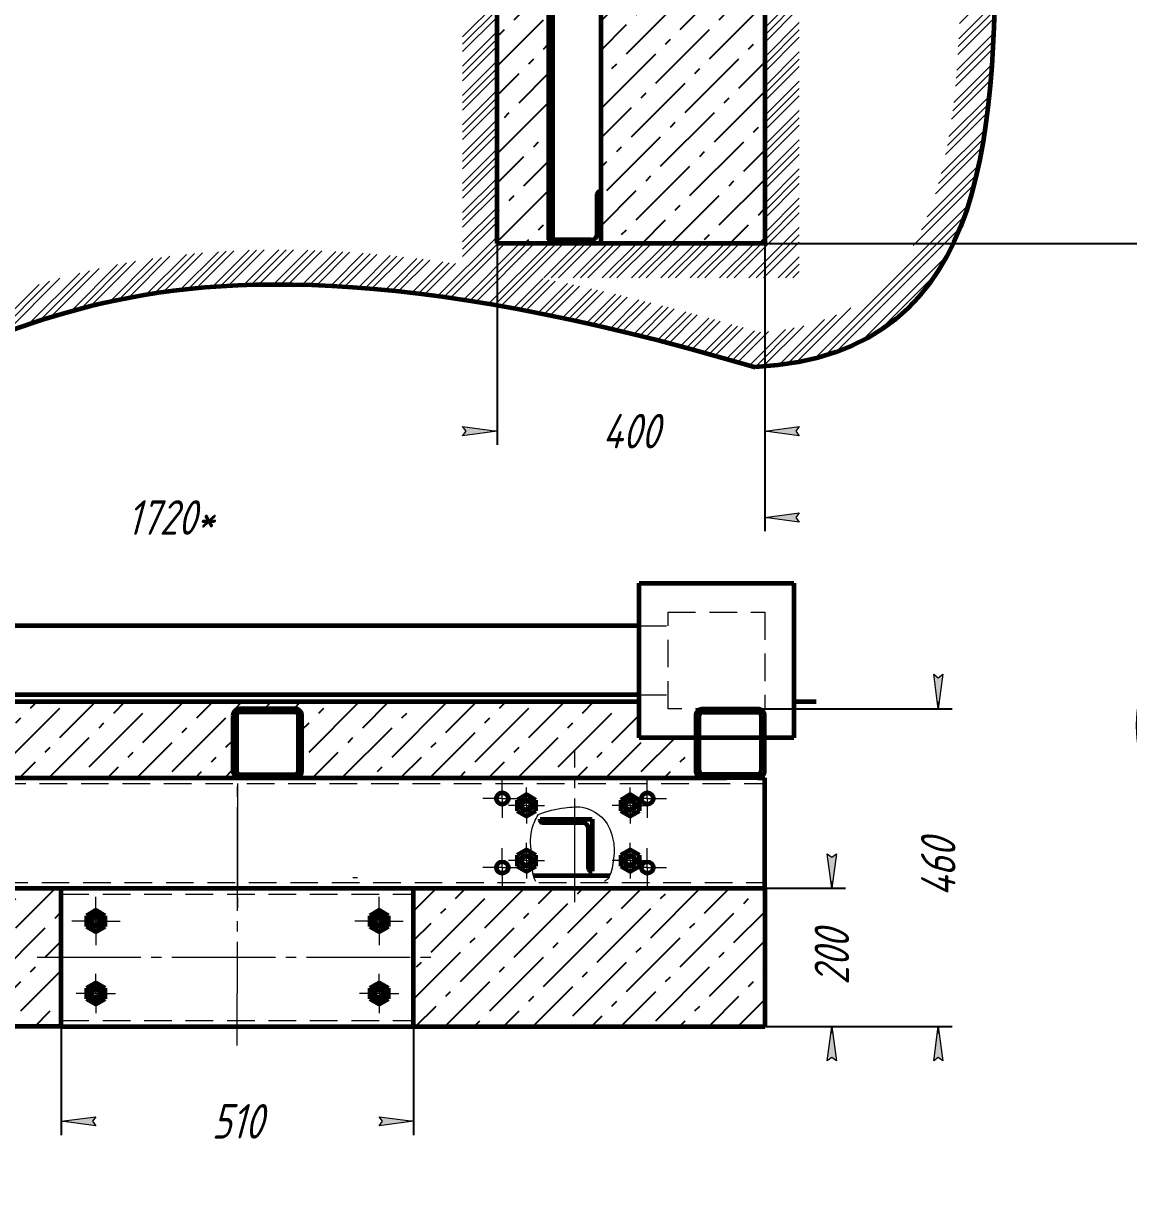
# Model space of a CAD drawing. Header units: millimetres. Extents: x 0 to 594, y 0 to 420.
# Drawn here: x 122.7 to 282.7, y 0 to 167.8 of the extents above; entities that cross this region are included whole.
import ezdxf

# ---------------------------------------------------------------- set-up
doc = ezdxf.new("R2010")
doc.units = ezdxf.units.MM
for name, pattern in [('K5LT32768', [0]), ('K5LT_AXLED', [19.5, 15, -1.5, 1.5, -1.5]), ('K5LT_BASIC', [0]), ('K5LT_DASHED', [6, 4, -2]), ('K5LT_THIN', [0])]:
    doc.linetypes.add(name, pattern=pattern)
doc.layers.add('LAYER', color=7, linetype='Continuous')
doc.layers.add('Системный слой', color=7, linetype='Continuous')
doc.styles.add('KDIMTEXTSTYLE', font='GOST_AU.SHX', dxfattribs={"width": 0.96, "oblique": 15, "height": 5})
doc.dimstyles.new('KDIMSTYLE (0.10)', dxfattribs={"dimtxt": 5, "dimasz": 1, "dimexe": 2, "dimexo": 0, "dimgap": 1, "dimtad": 1, "dimlfac": 9.99999985098839, "dimtxsty": 'KDIMTEXTSTYLE', "dimsah": 1, "dimcen": 0, "dimdle": 1, "dimadec": 0, "dimazin": 0, "dimtfac": 0.667, "dimtmove": 0, "dimatfit": 3, "dimfxl": 1, "dimtvp": 1, "dimtolj": 1, "dimtzin": 0, "dimarcsym": 0})
pattern_1 = [(45, (0, 0), (-4.242640687119285, 4.242640687119286), [11, -5]), (45, (9.19238815542512, 9.192388155425117), (-4.242640687119285, 4.242640687119286), [1, -15]), (45, (3.535533905932738, 7.778174593052023), (-4.242640687119285, 4.242640687119286), [11, -5]), (45, (12.72792206135786, 16.97056274847714), (-4.242640687119285, 4.242640687119286), [1, -15])]

# ---------------------------------------------------------------- blocks, each defined once
blk = doc.blocks.new('U167')
at = {"layer": 'Системный слой', "color": 5, "linetype": 'K5LT_BASIC', "lineweight": 60, "true_color": 0x0000ff}
for p, q in [((220.5308343643601, 59.51411069723833), (220.5308343643601, 67.51411081644761)), ((221.0308343718106, 68.01411082389819), (224.4808344232198, 68.01411082389819)), ((224.4808344232198, 68.01411082389819), (229.0308344910199, 68.01411082389819)), ((229.5308344984705, 67.51411081644761), (229.5308344984705, 59.51411069723833)), ((229.8968599077092, 59.01411068978775), (221.0308343718106, 59.01411068978775)), ((229.0308344910199, 59.01411068978775), (226.0808344470616, 59.01411068978775))]:
    blk.add_line(p, q, dxfattribs=at)
for centre, start, end in [((221.0308343718106, 67.51411081644761), 90, 180), ((229.0308344910199, 67.51411081644761), 0, 90), ((221.0308343718106, 59.51411069723833), 180, 270), ((229.0308344910199, 59.51411069723833), 270, 0)]:
    blk.add_arc(centre, 0.5000000074505806, start, end, dxfattribs=at)
blk = doc.blocks.new('U172')
at = {"layer": 'Системный слой', "color": 5, "linetype": 'K5LT_BASIC', "lineweight": 60, "true_color": 0x0000ff}
for p, q in [((195.5308339918312, 56.07295637277297), (194.1808339717146, 55.29353349775268)), ((196.8808340119477, 55.29353349775282), (195.5308339918311, 56.07295637277311)), ((194.1808339717146, 55.29353349775282), (194.1808339717146, 53.73468774771222)), ((194.1808339717146, 53.73468774771214), (195.5308339918312, 52.95526487269184)), ((195.5308339918311, 52.95526487269179), (196.8808340119477, 53.73468774771209)), ((196.8808340119477, 53.73468774771214), (196.8808340119477, 55.29353349775273))]:
    blk.add_line(p, q, dxfattribs=at)
blk = doc.blocks.new('U173')
at = {"layer": 'Системный слой', "color": 5, "linetype": 'K5LT_BASIC', "lineweight": 60, "true_color": 0x0000ff}
for p, q in [((195.5308339918312, 48.07295625356368), (194.1808339717146, 47.29353337854339)), ((194.1808339717146, 47.29353337854353), (194.1808339717146, 45.73468762850294)), ((196.8808340119477, 47.29353337854353), (195.5308339918311, 48.07295625356382)), ((196.8808340119477, 45.73468762850284), (196.8808340119477, 47.29353337854343)), ((194.1808339717146, 45.73468762850284), (195.5308339918312, 44.95526475348255)), ((195.5308339918311, 44.95526475348251), (196.8808340119477, 45.7346876285028))]:
    blk.add_line(p, q, dxfattribs=at)
blk = doc.blocks.new('U174')
at = {"layer": 'Системный слой', "color": 5, "linetype": 'K5LT_BASIC', "lineweight": 60, "true_color": 0x0000ff}
for p, q in [((210.5308342153486, 56.07295637277295), (209.180834195232, 55.29353349775266)), ((211.8808342354651, 55.29353349775279), (210.5308342153485, 56.07295637277308)), ((209.180834195232, 55.29353349775279), (209.180834195232, 53.7346877477122)), ((209.180834195232, 53.73468774771211), (210.5308342153486, 52.95526487269181)), ((210.5308342153485, 52.95526487269177), (211.8808342354651, 53.73468774771207)), ((211.8808342354651, 53.73468774771211), (211.8808342354651, 55.2935334977527))]:
    blk.add_line(p, q, dxfattribs=at)
blk = doc.blocks.new('U175')
at = {"layer": 'Системный слой', "color": 5, "linetype": 'K5LT_BASIC', "lineweight": 60, "true_color": 0x0000ff}
for p, q in [((210.5308342153486, 48.07295625356366), (209.180834195232, 47.29353337854337)), ((209.180834195232, 47.2935333785435), (209.180834195232, 45.73468762850291)), ((211.8808342354651, 47.2935333785435), (210.5308342153485, 48.0729562535638)), ((211.8808342354651, 45.73468762850283), (211.8808342354651, 47.29353337854342)), ((209.180834195232, 45.73468762850283), (210.5308342153486, 44.95526475348252)), ((210.5308342153485, 44.95526475348248), (211.8808342354651, 45.73468762850278))]:
    blk.add_line(p, q, dxfattribs=at)
blk = doc.blocks.new('U176')
at = {"layer": 'Системный слой', "color": 5, "linetype": 'K5LT_BASIC', "lineweight": 60, "true_color": 0x0000ff}
for p, q in [((133.1896282288912, 39.32295612317848), (131.8396282087746, 38.54353324815818)), ((134.5396282490076, 38.54353324815832), (133.1896282288911, 39.32295612317861)), ((131.8396282087746, 38.54353324815832), (131.8396282087746, 36.98468749811773)), ((131.8396282087746, 36.98468749811764), (133.1896282288912, 36.20526462309735)), ((133.1896282288911, 36.2052646230973), (134.5396282490076, 36.98468749811759)), ((134.5396282490076, 36.98468749811764), (134.5396282490076, 38.54353324815823))]:
    blk.add_line(p, q, dxfattribs=at)
blk = doc.blocks.new('U177')
at = {"layer": 'Системный слой', "color": 5, "linetype": 'K5LT_BASIC', "lineweight": 60, "true_color": 0x0000ff}
for p, q in [((133.1896282288912, 28.82295596671629), (131.8396282087746, 28.04353309169599)), ((134.5396282490076, 28.04353309169613), (133.1896282288911, 28.82295596671642)), ((131.8396282087746, 28.04353309169613), (131.8396282087746, 26.48468734165554)), ((134.5396282490076, 26.48468734165544), (134.5396282490076, 28.04353309169603)), ((131.8396282087746, 26.48468734165544), (133.1896282288912, 25.70526446663515)), ((133.1896282288911, 25.70526446663511), (134.5396282490076, 26.4846873416554))]:
    blk.add_line(p, q, dxfattribs=at)
blk = doc.blocks.new('U178')
at = {"layer": 'Системный слой', "color": 5, "linetype": 'K5LT_BASIC', "lineweight": 60, "true_color": 0x0000ff}
for p, q in [((174.1896288398387, 39.32295612317853), (172.8396288197222, 38.54353324815823)), ((175.5396288599552, 38.54353324815837), (174.1896288398387, 39.32295612317866)), ((172.8396288197222, 38.54353324815837), (172.8396288197222, 36.98468749811778)), ((172.8396288197222, 36.98468749811768), (174.1896288398388, 36.20526462309739)), ((174.1896288398387, 36.20526462309735), (175.5396288599552, 36.98468749811764)), ((175.5396288599552, 36.98468749811768), (175.5396288599552, 38.54353324815827))]:
    blk.add_line(p, q, dxfattribs=at)
blk = doc.blocks.new('U179')
at = {"layer": 'Системный слой', "color": 5, "linetype": 'K5LT_BASIC', "lineweight": 60, "true_color": 0x0000ff}
for p, q in [((174.1896288398387, 28.82295596671638), (172.8396288197222, 28.04353309169608)), ((175.5396288599552, 28.04353309169622), (174.1896288398387, 28.82295596671651)), ((172.8396288197222, 28.04353309169622), (172.8396288197222, 26.48468734165563)), ((175.5396288599552, 26.48468734165554), (175.5396288599552, 28.04353309169613)), ((172.8396288197222, 26.48468734165554), (174.1896288398388, 25.70526446663524)), ((174.1896288398387, 25.7052644666352), (175.5396288599552, 26.48468734165549))]:
    blk.add_line(p, q, dxfattribs=at)
blk = doc.blocks.new('U180')
at = {"layer": 'Системный слой', "color": 5, "linetype": 'K5LT_BASIC', "lineweight": 60, "true_color": 0x0000ff}
for p, q in [((211.83083423472, 64.31411076876397), (211.83083423472, 86.71411110254998)), ((211.83083423472, 86.71411110254998), (234.2308345685059, 86.71411110254998)), ((234.2308345685059, 86.71411110254998), (234.2308345685059, 64.31411076876397)), ((234.2308345685059, 64.31411076876397), (211.83083423472, 64.31411076876397))]:
    blk.add_line(p, q, dxfattribs=at)
blk = doc.blocks.new('U181')
at = {"layer": 'Системный слой', "color": 7, "linetype": 'K5LT_DASHED', "lineweight": 18}
for p, q in [((216.0308342973048, 68.51411083134884), (216.0308342973048, 82.5141110399651)), ((216.0308342973048, 82.5141110399651), (230.0308345059211, 82.5141110399651)), ((230.0308345059211, 82.5141110399651), (230.0308345059211, 68.51411083134884)), ((230.0308345059211, 68.51411083134884), (216.0308342973048, 68.51411083134884))]:
    blk.add_line(p, q, dxfattribs=at)
blk = doc.blocks.new('U182')
at = {"layer": 'Системный слой', "color": 5, "linetype": 'K5LT_BASIC', "lineweight": 60, "true_color": 0x0000ff}
for p, q in [((153.5308333659823, 67.51411081644761), (153.5308333659823, 59.51411069723832)), ((162.0308334926422, 68.01411082389819), (154.030833373433, 68.01411082389819)), ((162.5308335000928, 59.51411069723832), (162.5308335000928, 67.51411081644761)), ((154.030833373433, 59.01411068978774), (162.0308334926422, 59.01411068978774))]:
    blk.add_line(p, q, dxfattribs=at)
for centre, start, end in [((154.030833373433, 67.51411081644761), 90, 180), ((162.0308334926422, 67.51411081644761), 0, 90), ((154.030833373433, 59.51411069723832), 180, 270), ((162.0308334926422, 59.51411069723832), 270, 0)]:
    blk.add_arc(centre, 0.5000000074505806, start, end, dxfattribs=at)
blk = doc.blocks.new('U183')
at = {"layer": 'Системный слой', "color": 5, "linetype": 'K5LT_BASIC', "lineweight": 60, "true_color": 0x0000ff}
for p, q in [((153.0308333585318, 67.51411081644761), (153.0308333585318, 59.51411069723832)), ((162.0308334926422, 68.51411083134877), (154.030833373433, 68.51411083134877)), ((163.0308335075434, 59.51411069723832), (163.0308335075434, 67.51411081644761)), ((154.030833373433, 58.51411068233716), (162.0308334926422, 58.51411068233716))]:
    blk.add_line(p, q, dxfattribs=at)
for centre, start, end in [((154.030833373433, 67.51411081644761), 90, 180), ((162.0308334926422, 67.51411081644761), 0, 90), ((154.030833373433, 59.51411069723832), 180, 270), ((162.0308334926422, 59.51411069723832), 270, 0)]:
    blk.add_arc(centre, 1.000000014901161, start, end, dxfattribs=at)
blk = doc.blocks.new('U218')
at = {"layer": 'Системный слой', "color": 7, "linetype": 'K5LT32768', "lineweight": 18}
for p, q in [((258.2125621869324, 167.7423885213144), (263.362417887318, 172.8922442217001)), ((230.0308345059207, 167.137825306578), (235.0308345059206, 172.137825306578)), ((186.280833928501, 165.8142316003511), (191.2808339285009, 170.8142316003511)), ((186.280833928501, 164.7535714285714), (191.2808339285009, 169.7535714285713)), ((230.0308345059207, 166.0771651347982), (235.0308345059206, 171.0771651347982)), ((230.0308345059207, 165.0165049630184), (235.0308345059206, 170.0165049630184)), ((258.058597008573, 164.4064428276285), (263.2800645409502, 169.6279103599927)), ((258.116340194237, 165.5248461850605), (263.3112304580474, 170.7197364488698)), ((186.280833928501, 163.6929112567915), (191.2808339285009, 168.6929112567915)), ((230.0308345059207, 162.8951846194587), (235.0308345059206, 167.8951846194587)), ((257.9935153759185, 163.2807010232748), (263.2445702612923, 168.531755908555)), ((186.280833928501, 161.5715909132319), (191.280833928501, 166.5715909132319)), ((230.0308345059207, 161.8345244476789), (235.0308345059206, 166.8345244476789)), ((257.8381627678822, 161.0040280717884), (263.1585950323204, 166.3244603360234)), ((186.280833928501, 160.5109307414521), (191.280833928501, 165.510930741452)), ((186.280833928501, 159.4502705696723), (191.280833928501, 164.4502705696722)), ((230.0308345059207, 160.7738642758991), (235.0308345059206, 165.7738642758991)), ((257.7460797062647, 159.8512848382117), (263.1070288972559, 165.2122340291791)), ((230.0308345059207, 158.6525439323395), (235.0308345059206, 163.6525439323395)), ((257.6429970968037, 158.687542056948), (263.0489520556123, 164.0934970157558)), ((186.280833928501, 157.3289502261127), (191.280833928501, 162.3289502261126)), ((186.280833928501, 156.2682900543328), (191.280833928501, 161.2682900543328)), ((230.0308345059207, 157.5918837605596), (235.0308345059206, 162.5918837605596)), ((230.0308345059207, 156.5312235887798), (235.0308345059206, 161.5312235887798)), ((257.3987632953275, 156.3219879119112), (262.9105833710764, 161.8338079876724)), ((186.280833928501, 155.207629882553), (191.280833928501, 160.207629882553)), ((257.0932552003024, 153.8951594733671), (262.7374563467544, 159.5393606200373)), ((257.2545855813873, 155.1171500261916), (262.8287893008542, 160.691353745745)), ((186.2808339285011, 153.0863095389934), (191.280833928501, 158.0863095389934)), ((230.0308345059207, 154.4099032452202), (235.0308345059207, 159.4099032452202)), ((230.0308345059207, 153.3492430734403), (235.0308345059206, 158.3492430734404)), ((186.2808339285011, 152.0256493672136), (191.280833928501, 157.0256493672135)), ((230.0308345059207, 152.2885829016605), (235.0308345059206, 157.2885829016605)), ((256.7096329907495, 151.3902169233298), (262.5221749444283, 157.2027588738957)), ((186.2808339285011, 150.9649891954338), (191.280833928501, 155.9649891954338)), ((230.0308345059207, 150.1672625581009), (235.0308345059206, 155.1672625581009)), ((256.2232995249768, 148.7825631108818), (262.2553936944437, 154.8146572812531)), ((256.4812838791277, 150.1012076369047), (262.3959041136945, 156.0158278713793)), ((186.2808339285011, 148.8436688518742), (191.2808339285011, 153.8436688518741)), ((186.2808339285011, 147.7830086800944), (191.2808339285011, 152.7830086800943)), ((230.0308345059207, 149.106602386321), (235.0308345059206, 154.106602386321)), ((230.0308345059207, 148.0459422145412), (235.0308345059206, 153.0459422145412)), ((186.2808339285011, 146.7223485083145), (191.2808339285011, 151.7223485083144)), ((255.2090469500118, 144.5863300205772), (261.7307738517799, 151.1080569225022)), ((255.5954503774414, 146.0333936199891), (261.9248899353474, 152.3628331776958)), ((186.2808339285011, 144.6010281647549), (191.2808339285011, 149.6010281647548)), ((230.0308345059207, 145.9246218709816), (235.0308345059206, 150.9246218709816)), ((230.0308345059207, 144.8639616992018), (235.0308345059206, 149.8639616992018)), ((254.757551976883, 143.0741748757046), (261.5140073488986, 149.8306302502688)), ((186.2808339285011, 143.5403679929751), (191.2808339285011, 148.540367992975)), ((230.0308345059207, 143.803301527422), (235.0308345059206, 148.803301527422)), ((186.2808339285012, 142.4797078211953), (191.2808339285011, 147.4797078211952)), ((230.0308345059207, 141.6819811838623), (235.0308345059206, 146.6819811838623)), ((253.5635181889936, 139.7588207442194), (260.9988485969485, 147.1941511521755)), ((186.2808339285012, 140.3583874776356), (191.2808339285012, 145.3583874776356)), ((230.0308345059207, 140.6213210120825), (235.0308345059206, 145.6213210120825)), ((230.0308345059207, 139.5606608403027), (235.0308345059207, 144.5606608403027)), ((251.5432951597883, 135.6172773714546), (260.3427052028992, 144.4166874145725)), ((252.7227659020492, 137.8574082854965), (260.6914547622507, 145.8260971458264)), ((186.2808339285012, 139.2977273058559), (191.2808339285011, 144.2977273058557)), ((186.2808339285012, 138.237067134076), (191.2808339285012, 143.237067134076)), ((186.2808339285012, 136.1157467905164), (191.2808339285012, 141.1157467905164)), ((230.0308345059207, 137.4393404967431), (235.0308345059206, 142.439340496743)), ((230.0308345059207, 136.3786803249632), (235.0308345059206, 141.3786803249632)), ((237.2832219083612, 119.2358837764681), (259.4834232576807, 141.4360851266027)), ((186.2808339285012, 135.0550866187366), (191.2808339285012, 140.0550866187365)), ((225.6107177784261, 130.8979034256888), (235.0308345059206, 140.3180201531833)), ((238.748881467859, 119.6408831641857), (258.9437465731667, 139.8357482694935)), ((186.2808339285012, 133.9944264469568), (191.2808339285012, 138.9944264469567)), ((227.7320381219857, 130.8979034256888), (235.0308345059206, 138.1966998096237)), ((240.3218192472505, 120.1531607718657), (258.2981717169694, 138.1295132416988)), ((182.6963626212325, 128.2886347961241), (191.2808339285012, 136.8731061033971)), ((228.7926982937655, 130.8979034256888), (235.0308345059206, 137.1360396378439)), ((229.8533584655453, 130.8979034256888), (235.0308345059206, 136.0753794660641)), ((140.4817209722791, 128.5004000183677), (146.2979171947326, 134.3165962402153)), ((141.7407142358215, 128.6987331100514), (147.4742480843806, 134.4322669524045)), ((142.9816548342373, 128.8790135344421), (148.6377005424586, 134.5350592441619)), ((145.4134877364582, 129.1895260949443), (150.9284802471693, 134.7045186061379)), ((146.6062464351688, 129.3216246223447), (152.0569549792867, 134.7723331664764)), ((147.7846955387324, 129.4394135541422), (153.1748531725155, 134.8295711879254)), ((150.1016799369659, 129.6350776088157), (155.3808133295543, 134.9142110013732)), ((151.2415851171631, 129.7143226171914), (156.4697452837271, 134.9424827833493)), ((152.3699295858975, 129.7820069133756), (157.5498455672175, 134.9619228923092)), ((154.5941654150814, 129.8849223987745), (159.6850040001459, 134.9757609847777)), ((155.6910746164928, 129.9211714293519), (160.740733483061, 134.9708302960062)), ((156.778465292991, 129.9479019341593), (161.788977322627, 134.9584139637982)), ((158.9263684012137, 129.9744846987462), (163.8641430056362, 134.9122593032479)), ((159.9876514428632, 129.975107568695), (164.8915921001775, 134.8790482260092)), ((161.0409616052324, 129.9677575592796), (165.9126123902613, 134.8394083443055)), ((163.124950611766, 129.9304262213378), (167.9362682425901, 134.7417438523934)), ((164.156224485952, 129.9010399196678), (168.9393247920093, 134.684140227551)), ((165.1807185296517, 129.8648737956721), (169.9367961421077, 134.6209514084993)), ((167.210374160452, 129.7732090838136), (171.9157108220816, 134.4785457454446)), ((168.2160038346215, 129.7181785862144), (172.8974953754801, 134.3996701270729)), ((169.2157919284847, 129.6573065082982), (173.8743783538157, 134.3158929336291)), ((183.6279797869751, 128.1595917900913), (191.3662914225727, 135.8979034256888)), ((184.5560358587082, 128.0269876900445), (192.4269515943525, 135.8979034256888)), ((186.4018357749483, 127.751467262705), (194.5482719379122, 135.8979034256888)), ((187.3197556975709, 127.6087270134501), (195.608932109692, 135.8979034256888)), ((188.2344670932086, 127.4627782369312), (196.6695922814718, 135.8979034256888)), ((190.0545791655183, 127.161569964306), (198.7981507476651, 135.9051415483225)), ((190.9601296915184, 127.0064603197621), (199.8588109194449, 135.9051415483225)), ((191.8627717058565, 126.8484421627707), (200.9194710912248, 135.9051415483225)), ((198.0335533121508, 130.8979034256888), (203.0407914347844, 135.9051415483224)), ((199.0942134839306, 130.8979034256888), (204.1014516065642, 135.9051415483225)), ((200.1548736557104, 130.8979034256888), (205.162111778344, 135.9051415483225)), ((202.27619399927, 130.8979034256888), (207.27619399927, 135.8979034256888)), ((203.3368541710499, 130.8979034256888), (208.3368541710499, 135.8979034256888)), ((204.3975143428297, 130.8979034256888), (209.3975143428297, 135.8979034256888)), ((206.5188346863893, 130.8979034256888), (211.5188346863893, 135.8979034256888)), ((207.5794948581691, 130.8979034256888), (212.5794948581691, 135.8979034256888)), ((208.6401550299489, 130.8979034256888), (213.6401550299489, 135.8979034256888)), ((210.7614753735086, 130.8979034256888), (215.7614753735086, 135.8979034256888)), ((211.8221355452884, 130.8979034256888), (216.8221355452884, 135.8979034256888)), ((212.8827957170682, 130.8979034256888), (217.8827957170683, 135.8979034256888)), ((215.0041160606279, 130.8979034256888), (220.0041160606279, 135.8979034256888)), ((216.0647762324077, 130.8979034256888), (221.0647762324077, 135.8979034256888)), ((217.1254364041875, 130.8979034256888), (222.1254364041875, 135.8979034256888)), ((219.2467567477472, 130.8979034256888), (224.2467567477472, 135.8979034256888)), ((220.307416919527, 130.8979034256888), (225.307416919527, 135.8979034256888)), ((221.3680770913068, 130.8979034256888), (226.3680770913068, 135.8979034256888)), ((223.4893974348664, 130.8979034256888), (228.4893974348664, 135.8979034256888)), ((224.5500576066462, 130.8979034256888), (229.5500576066463, 135.8979034256888)), ((129.6072185078835, 126.1111789282109), (136.3291332413321, 132.8330936612314)), ((131.0579548774729, 126.5012551260203), (137.6381598576172, 133.0814601061647)), ((132.4795270551527, 126.8621671317342), (138.9271086822005, 133.309748756781)), ((135.24136584134, 127.5026855673415), (141.4492595095024, 133.7105792427098)), ((136.5847112954436, 127.7853708565505), (142.6845186540138, 133.8851782131692)), ((137.9049765916816, 128.044975981328), (143.9038201221332, 134.0438195117815)), ((171.1986450250476, 129.5188392613014), (175.8140349130307, 134.1342291492845)), ((172.1820845674805, 129.4416186319534), (176.7770888387652, 134.0366229032391)), ((173.1604330495103, 129.3593069421837), (177.7358027263081, 133.9346766189995)), ((175.1025051578279, 129.1800587060155), (179.640703674109, 133.718257223057)), ((176.0665330770323, 129.0834264506715), (180.5871238756587, 133.6040172522013)), ((177.0260795384096, 128.9823127430276), (181.5296709440387, 133.4859041496131)), ((178.9322598840826, 128.7671727460619), (183.4035590666419, 133.2384719178512)), ((179.8791443763038, 128.6533970665357), (184.3350961116996, 133.109348801935)), ((180.8220493780258, 128.5356418964812), (185.2631525231639, 132.9767450416195)), ((231.974678809105, 130.8979034256888), (235.0308345059206, 133.9540591225044)), ((233.0353389808848, 130.8979034256888), (235.0308345059206, 132.8933989507246)), ((244.0193606199294, 121.7293818009167), (256.459368833041, 134.1693900140286)), ((123.4872897321858, 124.2338908373743), (130.8668765483977, 131.6134776556485)), ((125.0665366204942, 124.752477556161), (132.2690649134117, 131.9550058490781)), ((126.6126052915246, 125.2378860529049), (133.6459081381386, 132.2711888999391)), ((234.0959991526646, 130.8979034256888), (235.0308345059206, 131.8327387789448)), ((246.491105964901, 123.1404669741085), (254.9189382290308, 131.5682992382382)), ((116.8684830856069, 121.8577248801147), (124.9766705071533, 129.9659123017192)), ((118.5616870330805, 122.4902686558664), (126.4940602472469, 130.4226418699222)), ((120.2323886484925, 123.1003100994988), (127.9807517698891, 130.8486732139073)), ((193.659599813118, 126.5239499266488), (197.9343142364636, 130.7986643496472)), ((194.5539145621118, 126.3576045038692), (198.8190967128896, 130.6227866545386)), ((195.4455783523265, 126.1886081223049), (199.7014777600061, 130.4445075299567)), ((197.2211858249235, 125.8428952512759), (201.459230830602, 130.08094025702)), ((198.1052408466904, 125.6662901013293), (202.3346965816559, 129.8957458362948)), ((198.9868677768717, 125.4872568597308), (203.2079484926928, 129.7083375755518)), ((200.7430398160797, 125.122108555376), (204.9479824835632, 129.3270512171327)), ((201.6176819746893, 124.93609054219), (205.8148471140219, 129.1332556815416)), ((202.4900902894804, 124.7478386851379), (206.6796631371767, 128.9374115329165)), ((204.2283826666086, 124.3648107179759), (208.4033011622934, 128.5397292144693)), ((205.0943518791383, 124.1701197574829), (209.2621962922971, 128.3379641726766)), ((205.9582576644331, 123.9733653715979), (210.1191891541472, 128.1342968626902)), ((207.6800351498621, 123.5738225147036), (211.8276030241839, 127.7213903886195)), ((208.5379820077414, 123.3711092009518), (212.6790891371392, 127.5122163301171)), ((209.394015850354, 123.1664828718362), (213.5288032647271, 127.3012702861167)), ((211.1004828805193, 122.7516295584603), (215.2230361045096, 126.8741827824415)), ((211.9509827703602, 122.5414692765219), (216.0676130534809, 126.6580995596405)), ((212.799703127331, 122.3295294617131), (216.9105345500175, 126.4403608843991)), ((214.4919284972959, 121.9004344878764), (218.5915193375706, 126.0000253283929)), ((234.5762494087299, 118.6502316275797), (242.5163020938506, 126.5902843059206)), ((215.3354930074881, 121.6833388265306), (219.4296349492228, 125.7774807682654)), ((216.1773970440306, 121.4645826912933), (220.2661997992195, 125.5533854462444)), ((217.8563339934084, 121.0221992971101), (221.9347746518905, 125.1006399555937)), ((218.6934202245116, 120.7986253564279), (222.766831850961, 124.8720369828841)), ((219.52895267111, 120.5734976312263), (223.5974327215136, 124.6419776816562)), ((221.1954553495328, 120.1186799658801), (225.2543536024405, 124.1775782190095)), ((232.0783545948837, 118.2736571501097), (238.681063444226, 124.8763659994519)), ((233.3058631152914, 118.4405054990093), (240.4296376078788, 125.5642799913398)), ((222.0264735679457, 119.889038012174), (226.0807163466614, 123.9432807914178)), ((222.8560340190297, 119.6579382907783), (226.9057082648368, 123.7076125377308)), ((224.510871088847, 119.1914550183115), (228.5516596115657, 123.2322435403265)), ((225.3361910693654, 118.9561148270501), (229.4149436536626, 123.0348674186415)), ((226.1601400396127, 118.7194036255176), (230.5777779477086, 123.1370415336725)), ((227.8040060046046, 118.2419492469497), (233.0180193353869, 123.4559625778498)), ((228.6239623246955, 118.0012453952608), (234.3116820745093, 123.6889651450747)), ((229.7276911683555, 118.0443140674111), (235.67092318577, 123.9875460845564))]:
    blk.add_line(p, q, dxfattribs=at)
blk = doc.blocks.new('KDIMARROW_01')
at = {"layer": 'LAYER'}
blk.add_hatch(color=0, dxfattribs=at).paths.add_polyline_path([(0, 0), (-5, 0.658262491226197), (-4.5, 5.51091059616309e-16), (-5, -0.6582624912261956)])
at = {"layer": 'LAYER', "color": 0, "linetype": 'K5LT_THIN', "lineweight": 18}
for p, q in [((-4.5, 5.51091059616309e-16), (-5, 0.658262491226197)), ((-5, 0.658262491226197), (0, 0)), ((0, 0), (-5, -0.6582624912261956)), ((-5, -0.6582624912261956), (-4.5, 5.51091059616309e-16))]:
    blk.add_line(p, q, dxfattribs=at)
at = {"layer": 'Системный слой', "color": 0, "linetype": 'K5LT_THIN', "lineweight": 18}
blk.add_line((0, 0), (-1, 0), dxfattribs=at)
blk = doc.blocks.new('U224')
at = {"layer": 'Системный слой', "color": 30, "linetype": 'K5LT_AXLED', "lineweight": 18, "true_color": 0xff8000}
for q in [(192.030833939677, 58.31411064955506), (189.230833927756, 55.51411063763414), (192.030833939677, 52.71411062571321), (194.8308339515979, 55.51411063763414)]:
    blk.add_line((192.030833939677, 55.51411063763414), q, dxfattribs=at)
blk = doc.blocks.new('U225')
at = {"layer": 'Системный слой', "color": 30, "linetype": 'K5LT_AXLED', "lineweight": 18, "true_color": 0xff8000}
for q in [(192.030833939677, 48.31411050054341), (189.230833927756, 45.51411048862249), (192.030833939677, 42.71411047670155), (194.8308339515979, 45.51411048862249)]:
    blk.add_line((192.030833939677, 45.51411048862249), q, dxfattribs=at)
blk = doc.blocks.new('U226')
at = {"layer": 'Системный слой', "color": 30, "linetype": 'K5LT_AXLED', "lineweight": 18, "true_color": 0xff8000}
for q in [(195.5308339918311, 49.11411051246389), (192.9308339828904, 46.51411050352319), (195.5308339918311, 43.91411049458249), (198.1308340007718, 46.51411050352319)]:
    blk.add_line((195.5308339918311, 46.51411050352319), q, dxfattribs=at)
blk = doc.blocks.new('U227')
at = {"layer": 'Системный слой', "color": 30, "linetype": 'K5LT_AXLED', "lineweight": 18, "true_color": 0xff8000}
for q in [(195.5308339918311, 57.11411063167318), (192.9308339828904, 54.51411062273248), (195.5308339918311, 51.91411061379178), (198.1308340007718, 54.51411062273248)]:
    blk.add_line((195.5308339918311, 54.51411062273248), q, dxfattribs=at)
blk = doc.blocks.new('U228')
at = {"layer": 'Системный слой', "color": 30, "linetype": 'K5LT_AXLED', "lineweight": 18, "true_color": 0xff8000}
for q in [(210.5308342153485, 57.11411063167316), (207.9308342064078, 54.51411062273247), (210.5308342153485, 51.91411061379177), (213.1308342242892, 54.51411062273247)]:
    blk.add_line((210.5308342153485, 54.51411062273247), q, dxfattribs=at)
blk = doc.blocks.new('U229')
at = {"layer": 'Системный слой', "color": 30, "linetype": 'K5LT_AXLED', "lineweight": 18, "true_color": 0xff8000}
for q in [(213.0308342526014, 58.31411064955543), (210.2308342406805, 55.51411063763451), (213.0308342526014, 52.71411062571358), (215.8308342645223, 55.51411063763451)]:
    blk.add_line((213.0308342526014, 55.51411063763451), q, dxfattribs=at)
blk = doc.blocks.new('U230')
at = {"layer": 'Системный слой', "color": 30, "linetype": 'K5LT_AXLED', "lineweight": 18, "true_color": 0xff8000}
for q in [(213.0308342526014, 48.3141105005431), (210.2308342406805, 45.51411048862217), (215.8308342645224, 45.51411048862217), (213.0308342526014, 42.71411047670124)]:
    blk.add_line((213.0308342526014, 45.51411048862217), q, dxfattribs=at)
blk = doc.blocks.new('U235')
at = {"layer": 'Системный слой', "color": 30, "linetype": 'K5LT_AXLED', "lineweight": 18, "true_color": 0xff8000}
for q in [(133.1896282288911, 41.26411039548975), (129.6896282065393, 37.76411037313801), (133.1896282288911, 34.26411035078627), (136.6896282512428, 37.76411037313801)]:
    blk.add_line((133.1896282288911, 37.76411037313801), q, dxfattribs=at)
blk = doc.blocks.new('U236')
at = {"layer": 'Системный слой', "color": 30, "linetype": 'K5LT_AXLED', "lineweight": 18, "true_color": 0xff8000}
for q in [(133.1896282288911, 30.11411022934182), (130.3396282162251, 27.26411021667583), (136.0396282415571, 27.26411021667583), (133.1896282288911, 24.41411020400984)]:
    blk.add_line((133.1896282288911, 27.26411021667583), q, dxfattribs=at)
blk = doc.blocks.new('U237')
at = {"layer": 'Системный слой', "color": 30, "linetype": 'K5LT_AXLED', "lineweight": 18, "true_color": 0xff8000}
for q in [(174.1896288398387, 41.26411039548977), (170.689628817487, 37.76411037313802), (174.1896288398387, 34.26411035078628), (177.6896288621905, 37.76411037313802)]:
    blk.add_line((174.1896288398387, 37.76411037313802), q, dxfattribs=at)
blk = doc.blocks.new('U238')
at = {"layer": 'Системный слой', "color": 30, "linetype": 'K5LT_AXLED', "lineweight": 18, "true_color": 0xff8000}
for q in [(174.1896288398387, 30.11411022934182), (171.3396288271727, 27.26411021667583), (177.0396288525047, 27.26411021667583), (174.1896288398387, 24.41411020400984)]:
    blk.add_line((174.1896288398387, 27.26411021667583), q, dxfattribs=at)
blk = doc.blocks.new('U239')
at = {"layer": 'Системный слой', "color": 30, "linetype": 'K5LT_AXLED', "lineweight": 18, "true_color": 0xff8000}
for q in [(210.5308342153485, 49.11411051246387), (207.9308342064078, 46.51411050352317), (210.5308342153485, 43.91411049458247), (213.1308342242892, 46.51411050352317)]:
    blk.add_line((210.5308342153485, 46.51411050352317), q, dxfattribs=at)
blk = doc.blocks.new('U241')
at = {"layer": 'Системный слой', "color": 5, "linetype": 'K5LT_BASIC', "lineweight": 60, "true_color": 0x0000ff}
for p, q in [((205.780834144568, 137.3051415691841), (205.780834144568, 143.1051416556108)), ((206.0808341490384, 143.4051416600811), (206.2808341520186, 143.4051416600811)), ((206.2808341520186, 143.4051416600811), (206.2808341520186, 135.8979034256888)), ((198.7808340402599, 135.8979034256888), (198.7808340402599, 136.1051415513027)), ((199.0808340447303, 136.405141555773), (204.880834131157, 136.405141555773)), ((206.2808341520186, 135.9051415483224), (198.7808340402599, 135.9051415483224))]:
    blk.add_line(p, q, dxfattribs=at)
for centre, radius, start, end in [((206.0808341490384, 143.1051416556108), 0.3000000044703484, 90, 180), ((199.0808340447303, 136.1051415513027), 0.3000000044703484, 90, 180), ((204.880834131157, 137.3051415691841), 0.9000000134110451, 270, 0)]:
    blk.add_arc(centre, radius, start, end, dxfattribs=at)
blk = doc.blocks.new('U537')
at = {"layer": 'Системный слой', "color": 30, "linetype": 'K5LT_AXLED', "lineweight": 18, "true_color": 0xff8000}
for p, q in [((133.1896282288911, 39.37411043527587), (133.1896282288911, 36.15411031100018)), ((134.7996282910289, 37.76411037313802), (131.5796281667533, 37.76411037313802))]:
    blk.add_line(p, q, dxfattribs=at)
at = {"layer": 'Системный слой', "color": 5, "linetype": 'K5LT_BASIC', "lineweight": 60, "true_color": 0x0000ff}
for radius in [0.800000011920929, 0.6000000089406967]:
    blk.add_circle((133.1896282288911, 37.76411037313802), radius, dxfattribs=at)
at = {"layer": 'Системный слой', "color": 7, "linetype": 'K5LT_THIN', "lineweight": 18}
blk.add_arc((133.1896282288911, 37.76411037313802), 0.6917446716389755, 73.874148046021, 343.874148046021, dxfattribs=at)
blk = doc.blocks.new('U538')
at = {"layer": 'Системный слой', "color": 30, "linetype": 'K5LT_AXLED', "lineweight": 18, "true_color": 0xff8000}
for p, q in [((133.1896282288911, 28.87411027881369), (133.1896282288911, 25.654110154538)), ((134.7996282910289, 27.26411021667585), (131.5796281667533, 27.26411021667585))]:
    blk.add_line(p, q, dxfattribs=at)
at = {"layer": 'Системный слой', "color": 5, "linetype": 'K5LT_BASIC', "lineweight": 60, "true_color": 0x0000ff}
for radius in [0.800000011920929, 0.6000000089406967]:
    blk.add_circle((133.1896282288911, 27.26411021667585), radius, dxfattribs=at)
at = {"layer": 'Системный слой', "color": 7, "linetype": 'K5LT_THIN', "lineweight": 18}
blk.add_arc((133.1896282288911, 27.26411021667585), 0.6917446716389755, 73.874148046021, 343.874148046021, dxfattribs=at)
blk = doc.blocks.new('U539')
at = {"layer": 'Системный слой', "color": 30, "linetype": 'K5LT_AXLED', "lineweight": 18, "true_color": 0xff8000}
for p, q in [((174.1896288398387, 28.87411027881375), (174.1896288398387, 25.65411015453807)), ((175.7996289019765, 27.26411021667591), (172.5796287777008, 27.26411021667591))]:
    blk.add_line(p, q, dxfattribs=at)
at = {"layer": 'Системный слой', "color": 5, "linetype": 'K5LT_BASIC', "lineweight": 60, "true_color": 0x0000ff}
for radius in [0.800000011920929, 0.6000000089406967]:
    blk.add_circle((174.1896288398387, 27.26411021667591), radius, dxfattribs=at)
at = {"layer": 'Системный слой', "color": 7, "linetype": 'K5LT_THIN', "lineweight": 18}
blk.add_arc((174.1896288398387, 27.26411021667591), 0.6917446716389755, 73.874148046021, 343.874148046021, dxfattribs=at)
blk = doc.blocks.new('U540')
at = {"layer": 'Системный слой', "color": 30, "linetype": 'K5LT_AXLED', "lineweight": 18, "true_color": 0xff8000}
for p, q in [((174.1896288398387, 39.3741104352759), (174.1896288398387, 36.15411031100022)), ((175.7996289019765, 37.76411037313806), (172.5796287777008, 37.76411037313806))]:
    blk.add_line(p, q, dxfattribs=at)
at = {"layer": 'Системный слой', "color": 5, "linetype": 'K5LT_BASIC', "lineweight": 60, "true_color": 0x0000ff}
for radius in [0.800000011920929, 0.6000000089406967]:
    blk.add_circle((174.1896288398387, 37.76411037313806), radius, dxfattribs=at)
at = {"layer": 'Системный слой', "color": 7, "linetype": 'K5LT_THIN', "lineweight": 18}
blk.add_arc((174.1896288398387, 37.76411037313806), 0.6917446716389755, 73.874148046021, 343.874148046021, dxfattribs=at)
blk = doc.blocks.new('U542')
at = {"layer": 'Системный слой', "color": 5, "linetype": 'K5LT_BASIC', "lineweight": 60, "true_color": 0x0000ff}
for p, q in [((197.5308340216334, 52.31411058994982), (197.5308340216334, 52.51411059293005)), ((197.5308340216334, 52.51411059293005), (205.0308341333921, 52.51411059293005)), ((205.0308341333921, 52.51411059293005), (205.0308341333921, 45.01411048117134)), ((203.6308341125304, 52.01411058547947), (197.8308340261037, 52.01411058547947)), ((204.5308341259415, 45.31411048564169), (204.5308341259415, 51.11411057206843)), ((205.0308341333921, 45.01411048117134), (204.8308341304118, 45.01411048117134))]:
    blk.add_line(p, q, dxfattribs=at)
for centre, radius, start, end in [((197.8308340261037, 52.31411058994982), 0.3000000044703484, 180, 270), ((203.6308341125304, 51.11411057206843), 0.9000000134110451, 0, 90), ((204.8308341304118, 45.31411048564169), 0.3000000044703484, 180, 270)]:
    blk.add_arc(centre, radius, start, end, dxfattribs=at)

msp = doc.modelspace()

# ---------------------------------------------------------------- hatches: boundary and pattern name
at = {"layer": 'Системный слой'}
h = msp.add_hatch(dxfattribs=at)
h.set_pattern_fill('Бетон', angle=45, style=0, pattern_type=0)
h.set_pattern_definition(pattern_1)
h.paths.add_polyline_path([(58.03083194292147, 241.3979049977619), (81.78083229682404, 241.3979049977619), (81.78083229682404, 279.4979055654955), (58.03083194292147, 279.4979055654955), (58.03083194292147, 285.8979056608629), (53.03083186841221, 285.8979056608629), (53.03083186841621, 205.89790446877), (58.03083194292183, 205.8979044687701), (58.03083194292147, 213.3979045805288), (81.78083229682404, 213.3979045805288), (81.78083229682404, 236.3979049232557), (58.03083194292147, 236.3979049232557)])
h.paths.add_polyline_path([(89.28083240858275, 241.3979049977619), (139.5156552237502, 241.3979049977618), (139.5156552237499, 278.4979056683136), (118.5308328444417, 278.4979056683136), (118.5308328444417, 279.4979055654955), (89.28083240858275, 279.4979055654955)])
h.paths.add_polyline_path([(89.28083240858275, 213.3979045805288), (153.0308333585318, 213.3979045805288), (153.0308333585318, 216.5839943952379), (153.0308333585318, 235.8979049158051), (147.0156553355088, 235.8979049158051), (147.0156553355088, 234.8979049009037), (139.5156552237501, 234.8979049009037), (139.5156552237501, 235.8979049158051), (89.28083240858275, 235.8979049158051)])
h.paths.add_polyline_path([(163.0308335075434, 241.3979049977619), (198.7808340402599, 241.3979049977619), (198.7808340402599, 279.4979055654955), (182.8720398378347, 279.4979055654955), (169.530833604401, 279.4979055654955), (169.530833604401, 278.4979056683136), (163.0308335075434, 278.4979056683136)])
h.paths.add_polyline_path([(153.0308333585318, 263.7040560810639), (153.0308333585318, 278.4979056683136), (151.9530627715435, 278.4979056683136), (147.0156553355088, 278.4979056683136), (147.0156553355088, 241.3979049977619), (153.0308333585318, 241.3979049977619), (153.0308333585318, 257.0979052317097)])
h.paths.add_polyline_path([(180.7132434390008, 235.8979049158051), (163.0308335075434, 235.8979049158051), (163.0308335075434, 213.3979045805288), (198.7808340402599, 213.3979045722037), (198.7808340402599, 235.8979049158051), (182.8720398378347, 235.8979049158051)])
h.paths.add_polyline_path([(220.0147060486285, 241.3979049977618), (220.0147060486285, 279.4979055654955), (206.2808341520186, 279.4979055654955), (206.2808341520186, 241.3979049977617)])
h.paths.add_polyline_path([(206.2808341520186, 235.8979049158051), (206.2808341520186, 213.3979045805288), (220.0147060486285, 213.3979045805288), (220.0147060486285, 235.8979049158051)])
h.paths.add_polyline_path([(81.78083229682404, 135.8979034256888), (81.78083229682404, 185.0372019241255), (81.78083229682404, 205.8979044687701), (58.03083194292201, 205.89790446877), (58.03083194292201, 135.8979034256888)])
h.paths.add_polyline_path([(198.7808340402599, 205.8979044687701), (89.28083240858275, 205.8979044687701), (89.28083240858311, 183.7821330417248), (89.28083240858275, 136.3979034331393), (89.03288380477741, 136.3979034331393), (89.23392996057294, 136.3205700986537), (89.33132565382498, 136.1284397254203), (89.33288380924776, 136.097903428669), (89.33288380924796, 135.8979034256888), (96.78083252034146, 135.8979034256888), (96.78083252034202, 195.8979043197583), (144.0308332244213, 195.8979043197585), (191.2808339285006, 195.8979043197585), (191.2808339285012, 135.8979034256888), (198.7808340402599, 135.8979034256888), (198.7808340402599, 136.1051415513027), (198.8581673747456, 136.3061877070982), (199.0502977479789, 136.4035834003502), (199.0808340447303, 136.405141555773), (198.7808340402599, 136.405141555773), (198.7808340402599, 185.0372019158006)])
h.paths.add_polyline_path([(230.0308345059212, 205.8979044687701), (206.2808341520186, 205.897904460445), (206.280834152019, 183.7821330333997), (206.2808341520186, 143.4051416600811), (206.2808341520186, 135.8979034256888), (230.0308345059206, 135.8979034256888)])
h = msp.add_hatch(dxfattribs=at)
h.set_pattern_fill('Бетон', angle=45, style=0, pattern_type=0)
h.set_pattern_definition(pattern_1)
h.paths.add_polyline_path([(211.83083423472, 69.49718886564114), (77.3484225628066, 69.49718886564116), (77.34842256280668, 58.51411068233717), (154.030833373433, 58.51411068233716), (153.6407982922752, 58.59331068351733), (153.3125447679728, 58.81836540687091), (153.0980681587753, 59.15362618421869), (153.0308333585318, 59.51411069723832), (153.0308333585318, 67.51411081644761), (153.110033359712, 67.90414589760539), (153.3350880830655, 68.23239942190776), (153.6703488604133, 68.44687603110526), (154.030833373433, 68.51411083134877), (162.0308334926422, 68.51411083134877), (162.4208685738, 68.4349108301686), (162.7491220981024, 68.20985610681502), (162.9635987072999, 67.87459532946727), (163.0308335075434, 67.51411081644761), (163.0308335075434, 59.51411069723832), (162.9516335063632, 59.12407561608055), (162.7265787830096, 58.79582209177817), (162.3913180056619, 58.58134548258068), (162.0308334926422, 58.51411068233717), (221.0308343718106, 58.51411068233718), (220.6407992906529, 58.59331068351734), (220.3125457663505, 58.81836540687092), (220.098069157153, 59.1536261842187), (220.0308343569095, 59.51411069723834), (220.0308343569095, 64.31411076876397), (211.83083423472, 64.31411076876397)])
h.paths.add_polyline_path([(179.1896289143444, 22.51411014589528), (230.0308345059211, 22.51411014589544), (230.0308345059211, 42.51411044391858), (179.1896289143444, 42.51411044391854)])
h.paths.add_polyline_path([(77.34842256280668, 22.51411014589527), (128.1896281543852, 22.51411014589529), (128.1896281543852, 42.51411044391853), (77.34842256280668, 42.51411044391848)])
h = msp.add_hatch(dxfattribs=at)
h.set_pattern_fill('Металл', angle=-45, style=0, pattern_type=0)
h.set_pattern_definition([(-45, (0, 0), (1.060660171779821, 1.060660171779821), [])])
h.paths.add_polyline_path([(221.0308343718106, 68.0141108238982), (226.0808344470617, 68.01411082389819), (226.0808344470617, 68.51411083134875), (221.0308343718106, 68.51411083134879), (220.6407992906529, 68.4349108301686), (220.3125457663505, 68.20985610681504), (220.098069157153, 67.87459532946727), (220.0308343569095, 67.51411081644763), (220.0308343569095, 59.51411069723834), (220.1100343580896, 59.12407561608057), (220.3350890814432, 58.79582209177819), (220.670349858791, 58.58134548258069), (221.0308343718106, 58.51411068233718), (224.4808344232196, 58.51411068233718), (224.4808344232197, 59.01411068978775), (221.0308343718106, 59.01411068978775), (220.7620343678052, 59.092510690956), (220.5775300450559, 59.30312445409439), (220.5308343643601, 59.51411069723833), (220.5308343643601, 67.51411081644761), (220.6092343655283, 67.78291082045305), (220.8198481286667, 67.96741514320237)])
h.paths.add_polyline_path([(226.0808344470616, 68.01411082389819), (229.0308344910199, 68.01411082389819), (229.2996344950254, 67.93571082272994), (229.4841388177747, 67.72509705959155), (229.5308344984705, 67.51411081644761), (229.5308344984705, 59.51411069723833), (229.4524344973022, 59.2453106932329), (229.2418207341639, 59.06080637048356), (229.0308344910199, 59.01411068978775), (224.4808344232198, 59.01411068978771), (224.4808344232197, 58.51411068233719), (229.0308344910199, 58.51411068233718), (229.4208695721777, 58.59331068351734), (229.7491230964801, 58.81836540687092), (229.9635997056776, 59.1536261842187), (230.0308345059211, 59.51411069723834), (230.0308345059211, 67.51411081644763), (229.951634504741, 67.90414589760539), (229.7265797813874, 68.23239942190777), (229.3913190040396, 68.44687603110526), (229.0308344910199, 68.51411083134879), (226.380834451532, 68.5141108313488), (226.0808344470615, 68.5141108313488)])

# ---------------------------------------------------------------- linework, layer by layer
at = {"layer": 'Системный слой', "color": 5, "linetype": 'K5LT_BASIC', "lineweight": 60, "true_color": 0x0000ff}
for p, q in [((230.0308345059206, 205.89790446877), (230.0308345059206, 135.8979034256888)), ((191.2808339285012, 135.8979034256888), (191.2808339285006, 195.8979043197585)), ((198.7808340402599, 136.405141555773), (198.7808340402599, 185.0372019158006)), ((199.2808340477108, 184.7888649225727), (199.2808340477105, 136.4051415557731)), ((206.280834152019, 183.7821330333997), (206.2808341520186, 136.4051415557731)), ((204.880834131157, 136.405141555773), (198.7808340402599, 136.405141555773)), ((198.7808340402597, 135.8979034256888), (191.2808339285012, 135.8979034256888)), ((230.0308345059206, 135.8979034256888), (206.2808341520186, 135.8979034256888)), ((211.83083423472, 80.49948019350202), (62.23083270169697, 80.51411399900523)), ((211.83083423472, 70.52874167781198), (62.23083270169697, 70.51410787230876)), ((211.83083423472, 69.49718886564114), (77.3484225628066, 69.49718886564119)), ((237.4920300223049, 69.49718886564114), (234.2308345685059, 69.49718886564114)), ((77.34842256280668, 58.51411068233717), (224.4808344232196, 58.51411068233717)), ((229.0308344910199, 58.5141106823372), (230.0308345059211, 58.51411068233719)), ((230.0308345059209, 42.5141104439185), (230.0308345059209, 58.51411068233717)), ((196.5314118659745, 44.3541104331895), (207.5923575606584, 44.3541104331895)), ((77.34842256280668, 42.5141104439185), (130.8896281946183, 42.51411044391853)), ((128.1896281543852, 22.51411014589529), (128.1896281543852, 42.51411044391853)), ((128.1896281543852, 42.51411044391852), (179.1896289143444, 42.51411044391852)), ((176.4896288741145, 42.51411044391855), (230.0308345059211, 42.51411044391858)), ((179.1896289143444, 22.51411014589531), (179.1896289143444, 42.51411044391854)), ((230.0308345059211, 42.51411044391857), (230.0308345059211, 22.51411014589544)), ((128.1896281543852, 22.51411014589528), (77.34842256280668, 22.51411014589527)), ((128.1896281543852, 22.51411014589529), (179.1896289143444, 22.51411014589539)), ((179.1896289143444, 22.51411014589528), (230.0308345059212, 22.51411014589527))]:
    msp.add_line(p, q, dxfattribs=at)
at = {"layer": 'Системный слой', "color": 7, "linetype": 'K5LT_DASHED', "lineweight": 18}
for p, q in [((211.83083423472, 80.49948019350202), (216.0308342973049, 80.49948019350202)), ((211.83083423472, 70.52874167781198), (216.0308342973049, 70.52874167781198)), ((220.0308343569094, 67.5141108164477), (220.0308343569094, 64.31411076876398)), ((220.53083436436, 67.5141108164477), (220.53083436436, 64.31411076876398)), ((221.0308343718105, 68.51411083134886), (229.0308344910199, 68.51411083134886)), ((221.0308343718105, 68.01411082389828), (229.0308344910199, 68.01411082389828)), ((229.5308344984705, 67.5141108164477), (229.5308344984705, 64.31411076876398)), ((230.0308345059211, 67.5141108164477), (230.0308345059211, 64.31411076876398)), ((83.04124295822893, 57.67411070796717), (230.0308345059209, 57.67411070796717)), ((171.0488091707047, 44.00411042796324), (170.3988091610189, 44.00411042796365)), ((77.34842256280668, 43.3541104182885), (230.0308345059211, 43.35411041828858)), ((128.1896281543852, 41.67411041888459), (179.1896289143444, 41.67411041888459)), ((128.1896281543852, 23.35411017092923), (179.1896289143444, 23.35411017092934))]:
    msp.add_line(p, q, dxfattribs=at)
at = {"layer": 'Системный слой', "color": 30, "linetype": 'K5LT_AXLED', "lineweight": 18, "true_color": 0xff8000}
for p, q in [((202.5308340961427, 40.51411044394074), (202.5308340961327, 62.51411071216182)), ((202.5308340961424, 40.51411044394295), (202.5308340961314, 62.51411071216404)), ((202.5308340961478, 40.51411044396961), (202.5308340961247, 62.51411071219069)), ((153.6643168254658, 19.74490235042366), (153.6896285343648, 61.93716257403366)), ((153.6896285343639, 57.69836436566204), (153.6896285343639, 39.13541744701021)), ((124.6926820192824, 32.51411029490691), (182.8632871430192, 32.51411029490701))]:
    msp.add_line(p, q, dxfattribs=at)
at = {"layer": 'Системный слой', "color": 5, "linetype": 'K5LT_BASIC', "true_color": 0x0000ff, "const_width": 0.6}
msp.add_lwpolyline([(226.0808344470616, 58.51411068233718), (221.0308343718106, 58.51411068233718, -0.414213562373095), (220.0308343569095, 59.51411069723834), (220.0308343569095, 67.51411081644763, -0.414213562373095), (221.0308343718106, 68.51411083134879), (229.0308344910199, 68.51411083134879, -0.414213562373095), (230.0308345059211, 67.51411081644763), (230.0308345059211, 59.51411069723834, -0.414213562373095), (229.0308344910199, 58.51411068233718), (226.0808344470616, 58.51411068233718)], format="xyb", dxfattribs=at)
at = {"layer": 'Системный слой', "color": 5, "linetype": 'K5LT_BASIC', "lineweight": 60, "true_color": 0x0000ff}
for centre, radius in [((192.030833939677, 55.51411063763416), 0.850000012665987), ((213.0308342526014, 55.51411063763454), 0.850000012665987), ((195.5308339918311, 54.51411062273247), 0.800000011920929), ((195.5308339918311, 54.5141106227325), 0.6500000096857548), ((210.5308342153485, 54.51411062273245), 0.800000011920929), ((210.5308342153485, 54.51411062273249), 0.6500000096857548), ((195.5308339918311, 46.51411050352318), 0.800000011920929), ((195.5308339918311, 46.51411050352321), 0.6500000096857548), ((210.5308342153485, 46.51411050352316), 0.800000011920929), ((210.5308342153485, 46.5141105035232), 0.6500000096857548), ((192.030833939677, 45.51411048862251), 0.850000012665987), ((213.0308342526014, 45.51411048862219), 0.850000012665987), ((133.1896282288911, 37.76411037313801), 0.850000012665987), ((174.1896288398387, 37.76411037313804), 0.850000012665987), ((133.1896282288911, 37.76411037313798), 0.800000011920929), ((174.1896288398387, 37.76411037313802), 0.800000011920929), ((133.1896282288911, 27.26411021667583), 0.850000012665987), ((133.1896282288911, 27.26411021667579), 0.800000011920929), ((174.1896288398387, 27.26411021667583), 0.850000012665987), ((174.1896288398387, 27.26411021667588), 0.800000011920929)]:
    msp.add_circle(centre, radius, dxfattribs=at)
at = {"layer": 'Системный слой', "color": 7, "linetype": 'K5LT_DASHED', "lineweight": 18}
for centre, radius, start, end in [((221.0308343718105, 67.5141108164477), 1.000000014901161, 90, 180), ((221.0308343718105, 67.5141108164477), 0.5000000074505806, 90, 180), ((229.0308344910199, 67.5141108164477), 1.000000014901161, 0, 90), ((229.0308344910199, 67.5141108164477), 0.5000000074505806, 0, 90)]:
    msp.add_arc(centre, radius, start, end, dxfattribs=at)
at = {"layer": 'Системный слой', "color": 5, "linetype": 'K5LT_BASIC', "lineweight": 60, "true_color": 0x0000ff}
for points, knots in [([(40.28177291015372, 285.8979056608629), (11.95369908049665, 254.6360602628754), (54.97949620073432, 217.0021466157798), (30.99127549872564, 165.3584930600529), (37.20900749258064, 136.6155988765472), (115.1316202439673, 94.55848681654389), (125.4333808746813, 148.4191550292723), (228.7010246616838, 117.9785368164041)], [0, 0, 0, 0, 2.359876337436209, 3.237831671139926, 4.005964068479531, 4.904043376579388, 7, 7, 7, 7]), ([(256.4245700258145, 285.8979056608629), (266.1849833551944, 250.5534332386454), (262.105197925495, 196.9496617448241), (264.022076629175, 119.901283254722), (228.7010246616838, 117.9785368164041)], [0, 0, 0, 0, 2.208981548917169, 4, 4, 4, 4]), ([(288.8094250983751, 77.43038104696063), (277.4781957353608, 64.92564307410075), (294.6885143270021, 49.87207783957808), (285.0932261891796, 29.21461672510748), (287.580318949661, 17.7174592230262), (318.7493635857608, 0.8946146497047778), (322.8700677766431, 22.43888161376154), (364.1771246759209, 10.26263451005451)], [0, 0, 0, 0, 2.359876337436209, 3.237831671139926, 4.005964068479531, 4.904043376579388, 7, 7, 7, 7])]:
    msp.add_open_spline(points, degree=3, knots=knots, dxfattribs=at)
at = {"layer": 'Системный слой', "color": 7, "linetype": 'K5LT_THIN', "lineweight": 18}
for points, knots in [([(197.2674259381307, 53.18979847580118), (198.5141019785803, 53.70732942101512), (199.7848384808546, 54.03543348101907), (201.0796354449537, 54.17411065581303), (202.0275409374287, 54.2756345698419), (203.0669515841875, 54.40961679068393), (203.9620377549905, 54.17411065581303), (204.9576527478194, 53.9121543811781), (206.0213605937387, 53.27194854736764), (206.7049689855094, 52.51411059293004), (207.427826288841, 51.71276188700175), (207.8823761188019, 50.50737949480418), (208.0996797806885, 49.42407932881763), (208.2903942135578, 48.47333153658217), (208.2538701731443, 47.41720470171511), (208.0996797806885, 46.44869629910222), (207.9609870841931, 45.57753279924073), (207.8090665756139, 44.49922795936676), (207.3093436634203, 43.89172650794048), (207.1827337292868, 43.7378097735376), (207.0260184288991, 43.61438531309211), (206.8466207106416, 43.51411045882185)], [0, 0, 0, 0, 1, 1, 1, 2, 2, 2, 3, 3, 3, 4, 4, 4, 5, 5, 5, 6, 6, 6, 7, 7, 7, 7]), ([(196.9109342093974, 43.51411045883749), (196.2415127936267, 44.41971377343533), (196.3971780240295, 45.96198745452776), (196.2911283815053, 47.19254205653098), (196.1850805386775, 48.42307577562958), (195.9980628010147, 49.73218188220078), (196.2911283815053, 50.91177084367533), (196.4864214660439, 51.69782550894295), (196.811853984919, 52.45716805298484), (197.2674259381308, 53.18979847580118)], [0, 0, 0, 0, 1, 1, 1, 2, 2, 2, 3, 3, 3, 3])]:
    msp.add_open_spline(points, degree=3, knots=knots, dxfattribs=at)

# ---------------------------------------------------------------- block references
at = {"layer": 'Системный слой'}
for name in ['U218', 'U241', 'U180', 'U181', 'U183', 'U182', 'U167', 'U224', 'U227', 'U228', 'U229', 'U172', 'U174', 'U542', 'U226', 'U239', 'U225', 'U173', 'U175', 'U230', 'U235', 'U237', 'U537', 'U176', 'U540', 'U178', 'U236', 'U538', 'U177', 'U238', 'U539', 'U179']:
    msp.add_blockref(name, (0, 0), dxfattribs=at)

# ---------------------------------------------------------------- dimensions: what is measured, and where the dimension line sits
at = {"layer": 'Системный слой', "color": 7}
msp.add_linear_dim(base=(305.5039754237997, 285.8979056608629), p1=(205.0308341333918, 135.8979034256889), p2=(230.0308345059214, 285.8979056608629), angle=90, location=(305.5039754237997, 210.8979045432759), text='\\H5.0;\\W0.965;\\Q15;\\H5.0;\\W0.965;\\Q15;\\Q15;1500', dimstyle='KDIMSTYLE (0.10)', override={"dimexo": 0, "dimblk1": 'KDIMARROW_01', "dimblk2": 'KDIMARROW_01', "dimse1": 0, "dimse2": 0, "dimclrt": 7, "dimtolj": 1}, dxfattribs=at).render()
for base, p1, p2, location, override in [((58.03083194292726, 96.21107787083828), (230.0308345059212, 205.8979044687701), (58.03083194292203, 205.8979044687702), (144.0308332244269, 96.21107787084239), {"dimexo": 0, "dimpost": '\\H5.0;\\W0.965;\\Q15;<>\\H5.0;\\W0.965;\\Q15;\\Q15;*', "dimblk1": 'KDIMARROW_01', "dimblk2": 'KDIMARROW_01', "dimse1": 0, "dimse2": 0, "dimclrt": 7, "dimtolj": 1}), ((179.1896289143444, 8.761866212489176), (128.1896281543852, 30.29604997450665), (179.1896289143444, 22.51411014589528), (153.6896285343648, 8.76186621248918), {"dimexo": 0, "dimpost": '\\H5.0;\\W0.965;\\Q15;<>', "dimblk1": 'KDIMARROW_01', "dimblk2": 'KDIMARROW_01', "dimse1": 0, "dimse2": 0, "dimclrt": 7, "dimtolj": 1})]:
    msp.add_linear_dim(base=base, p1=p1, p2=p2, location=location, dimstyle='KDIMSTYLE (0.10)', override=override, dxfattribs=at).render()
msp.add_linear_dim(base=(191.2808339285016, 108.7189679813619), p1=(230.0308345059207, 135.8979034256888), p2=(191.2808339285014, 135.8979034256889), location=(210.6558342172112, 108.7189679813621), text='\\H5.0;\\W0.965;\\Q15;\\H5.0;\\W0.965;\\Q15;\\Q15;400', dimstyle='KDIMSTYLE (0.10)', override={"dimexo": 0, "dimblk1": 'KDIMARROW_01', "dimblk2": 'KDIMARROW_01', "dimse1": 0, "dimse2": 0, "dimclrt": 7, "dimtolj": 1}, dxfattribs=at).render()
for base, p1, location in [((255.1550273815355, 22.5141101458955), (225.0308344314153, 68.51411083134886), (255.1550273815354, 45.51411048862222)), ((239.7451253972987, 22.51411014589548), (176.4896288741145, 42.51411044391855), (239.7451253972987, 32.51411029490707))]:
    msp.add_linear_dim(base=base, p1=p1, p2=(179.1896289143444, 22.51411014589537), angle=90, location=location, dimstyle='KDIMSTYLE (0.10)', override={"dimexo": 0, "dimpost": '\\H5.0;\\W0.965;\\Q15;<>', "dimblk1": 'KDIMARROW_01', "dimblk2": 'KDIMARROW_01', "dimse1": 0, "dimse2": 0, "dimclrt": 7, "dimtolj": 1}, dxfattribs=at).render()

doc.saveas('drawing.dxf')
